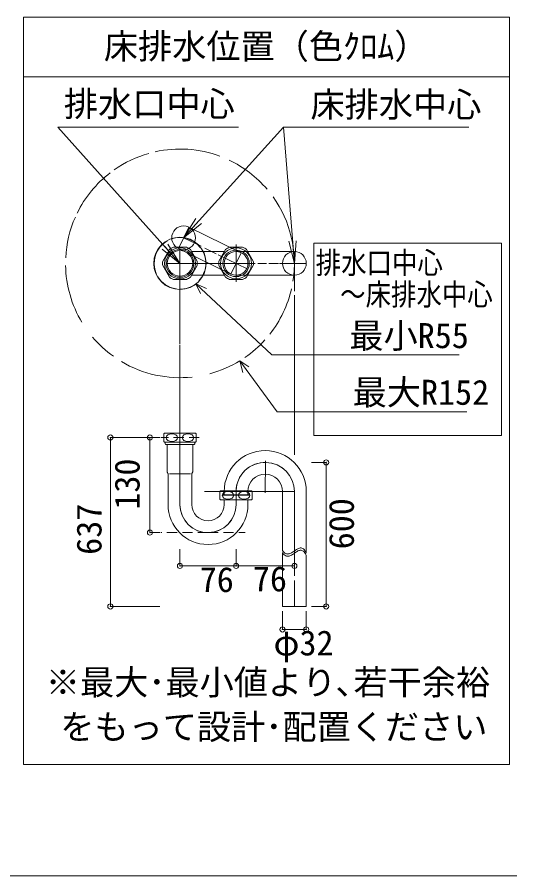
# Model space of a CAD drawing. Units: millimetres, scale not verified. Extents: x -1002 to 1002, y -687 to 676.
# Drawn here: x 710 to 1002, y -687 to -184 of the extents above; entities that cross this region are included whole.
import ezdxf
from ezdxf.enums import TextEntityAlignment as Align

# ---------------------------------------------------------------- set-up
doc = ezdxf.new("R2010")
doc.units = ezdxf.units.MM
doc.header["$LTSCALE"] = 5
doc.header["$PDMODE"] = 32
doc.header["$PDSIZE"] = 3
doc.linetypes.add('DASHED1', pattern=[1.8, 1.2, -0.6])
doc.layers.add('F-0', color=7, linetype='Continuous', lineweight=15)
doc.styles.add('ＭＳ ゴシック', font='')
doc.styles.get('ＭＳ ゴシック').set_extended_font_data('MS Gothic')

msp = doc.modelspace()

# ---------------------------------------------------------------- linework, layer by layer
at = {"layer": 'F-0', "lineweight": 18}
for p, q in [((713.395, -184.35), (713.395, -621.85)), ((997.77, -184.35), (713.395, -184.35)), ((997.77, -621.85), (997.77, -184.35)), ((713.395, -621.85), (997.77, -621.85))]:
    msp.add_line(p, q, dxfattribs=at)
at = {"layer": 'F-0'}
for p, q in [((713.395, -219.35), (997.77, -219.35)), ((733.548, -248.772), (839.11, -248.772)), ((804.951, -328.483), (733.548, -248.772)), ((807.097, -313.514), (865.455, -248.772)), ((865.455, -248.772), (973.903, -248.772)), ((865.455, -248.772), (893.884, -248.772)), ((871.889, -328.483), (865.455, -248.772)), ((807.097, -313.514), (814.26, -302.3)), ((807.097, -313.514), (815.885, -303.765)), ((807.097, -313.514), (817.51, -305.23)), ((810.149, -307.263), (804.046, -319.765)), ((810.149, -307.263), (840.815, -322.232)), ((817.299, -318.494), (807.097, -313.514)), ((871.889, -328.483), (868.652, -315.577)), ((871.889, -328.483), (870.833, -315.401)), ((871.889, -328.483), (873.013, -315.225)), ((883.332, -316.708), (883.332, -429.273)), ((883.332, -316.708), (993.006, -316.708)), ((993.006, -316.708), (993.006, -429.273)), ((804.951, -328.483), (794.564, -320.167)), ((798.741, -320.427), (794.869, -327.133)), ((804.951, -328.483), (796.194, -318.707)), ((804.951, -328.483), (797.823, -317.248)), ((808.823, -319.077), (801.079, -319.077)), ((804.951, -321.046), (804.951, -339.248)), ((804.951, -321.049), (804.951, -335.921)), ((815.033, -327.133), (811.161, -320.427)), ((830.918, -321.527), (811.796, -321.527)), ((826.148, -322.813), (819.421, -319.53)), ((831.553, -320.427), (827.682, -327.133)), ((841.635, -319.077), (833.892, -319.077)), ((837.764, -339.248), (837.764, -317.526)), ((837.764, -337.124), (837.764, -319.843)), ((837.764, -321.527), (871.889, -321.527)), ((847.845, -327.133), (843.974, -320.427)), ((871.889, -335.44), (871.889, -321.527)), ((844.201, -331.626), (827.349, -323.4)), ((840.815, -322.232), (834.712, -334.735)), ((794.869, -329.834), (798.741, -336.539)), ((804.951, -328.483), (797.389, -328.483)), ((797.514, -328.483), (821.357, -328.483)), ((804.951, -328.483), (848.91, -328.483)), ((811.161, -336.539), (815.033, -329.834)), ((821.357, -328.483), (848.975, -328.483)), ((827.682, -329.834), (831.553, -336.539)), ((843.974, -336.539), (847.845, -329.834)), ((850.524, -328.483), (855.539, -328.483)), ((856.981, -328.483), (862.515, -328.483)), ((863.091, -328.483), (878.845, -328.483)), ((863.091, -328.483), (878.845, -328.483)), ((871.889, -328.483), (871.889, -344.823)), ((804.951, -335.921), (804.951, -348.505)), ((811.796, -335.44), (830.918, -335.44)), ((871.889, -335.44), (837.764, -335.44)), ((801.079, -337.89), (808.823, -337.89)), ((804.951, -375.83), (804.951, -339.248)), ((814.246, -340.404), (817.034, -346.209)), ((814.246, -340.404), (820.471, -343.253)), ((814.246, -340.404), (858.726, -382.004)), ((833.892, -337.89), (841.635, -337.89)), ((871.889, -347.198), (871.889, -364.296)), ((871.889, -348.337), (871.889, -365.468)), ((804.951, -356.095), (804.951, -375.222)), ((871.889, -365.028), (871.889, -397.679)), ((871.889, -368.103), (871.889, -398.265)), ((863.247, -382.004), (858.726, -382.004)), ((968.282, -382.004), (863.247, -382.004)), ((804.951, -382.509), (804.951, -406.19)), ((840.019, -385.5), (841.647, -392.325)), ((840.019, -385.5), (845.307, -389.104)), ((840.019, -385.5), (861.742, -415.433)), ((871.889, -398.118), (871.889, -405.732)), ((871.889, -401.925), (871.889, -423.741)), ((804.951, -409.53), (804.951, -470.267)), ((871.889, -409.966), (871.889, -439.338)), ((972.862, -415.433), (861.742, -415.433)), ((795.545, -428.271), (795.545, -432.791)), ((795.864, -427.906), (814.038, -427.906)), ((814.357, -432.791), (814.357, -428.271)), ((871.889, -429.305), (871.889, -440.631)), ((883.332, -429.273), (993.006, -429.273)), ((814.029, -433.156), (795.864, -433.156)), ((795.864, -433.156), (795.873, -433.156)), ((795.864, -433.156), (795.873, -433.156)), ((796.201, -433.156), (796.201, -434.191)), ((797.514, -434.541), (797.514, -441.67)), ((813.351, -434.541), (804.951, -434.541)), ((812.389, -441.67), (812.389, -434.541)), ((813.701, -434.191), (813.351, -434.541)), ((813.701, -434.191), (813.701, -433.156)), ((814.029, -433.156), (814.038, -433.156)), ((797.514, -441.67), (797.514, -450.612)), ((812.389, -450.612), (812.389, -441.67)), ((804.951, -469.731), (804.951, -443.901)), ((855.059, -444.055), (854.818, -462.823)), ((797.936, -451.531), (797.607, -450.962)), ((797.995, -451.75), (797.995, -459.085)), ((798.734, -451.633), (804.951, -451.633)), ((804.951, -451.633), (811.168, -451.633)), ((811.907, -469.731), (811.907, -451.75)), ((812.295, -450.962), (811.966, -451.531)), ((797.995, -459.085), (797.995, -469.731)), ((871.897, -462.075), (819.264, -462.075)), ((828.357, -462.002), (828.357, -466.522)), ((828.676, -461.637), (846.851, -461.637)), ((830.807, -462.075), (830.807, -463.562)), ((837.764, -469.696), (837.764, -462.075)), ((837.772, -469.731), (837.772, -461.302)), ((844.72, -463.562), (844.72, -462.075)), ((847.17, -466.522), (847.17, -462.002)), ((864.932, -462.075), (864.932, -496.547)), ((871.889, -462.075), (871.889, -485.995)), ((871.889, -462.075), (871.889, -481.359)), ((878.845, -498.072), (878.845, -462.075)), ((846.842, -466.887), (828.676, -466.887)), ((828.676, -466.887), (828.686, -466.887)), ((829.998, -464.262), (829.998, -464)), ((829.998, -464), (837.764, -464)), ((830.37, -464.262), (829.998, -464.262)), ((845.529, -464.262), (830.37, -464.262)), ((830.807, -467.08), (830.807, -469.731)), ((837.764, -464), (845.529, -464)), ((844.72, -469.731), (844.72, -467.08)), ((845.529, -464.262), (845.529, -464)), ((871.889, -485.629), (871.889, -511.496)), ((864.932, -497.86), (864.932, -515.057)), ((864.932, -515.057), (864.932, -529.359)), ((871.889, -514.18), (871.889, -529.359)), ((-1002.086, -687.064), (1002.034, -687.064))]:
    msp.add_line(p, q, dxfattribs=at)
at = {"layer": 'F-0', "color": 4, "lineweight": 9}
for p, q in [((764.222, -430.446), (764.222, -529.359)), ((764.222, -430.446), (793.111, -430.446)), ((787.377, -430.446), (787.377, -486.137)), ((787.377, -430.446), (793.111, -430.446)), ((890.499, -445.023), (881.836, -445.023)), ((890.499, -445.023), (890.499, -529.359)), ((787.377, -486.137), (793.111, -486.137)), ((804.951, -505.625), (804.951, -495.815)), ((837.772, -505.625), (837.772, -495.815)), ((871.889, -505.625), (871.889, -495.815)), ((804.951, -505.625), (837.772, -505.625)), ((837.772, -505.625), (871.889, -505.625)), ((764.222, -529.359), (793.111, -529.359)), ((864.932, -542.822), (864.932, -532.195)), ((878.845, -542.822), (878.845, -532.195)), ((890.499, -529.359), (881.836, -529.359)), ((864.932, -542.822), (878.845, -542.822))]:
    msp.add_line(p, q, dxfattribs=at)
at = {"layer": 'F-0', "color": 4, "linetype": 'DASHED1', "lineweight": 9}
for p, q in [((791.182, -430.446), (791.118, -430.446)), ((816.26, -430.446), (793.824, -430.446)), ((821.357, -486.137), (793.827, -486.137)), ((821.357, -486.137), (843.19, -486.137))]:
    msp.add_line(p, q, dxfattribs=at)
at = {"layer": 'F-0'}
for points in [[(840.815, -322.232), (834.712, -334.735), (804.046, -319.765)], [(804.951, -443.779), (804.951, -407.708), (804.951, -376.437)], [(804.951, -434.541), (796.551, -434.541), (796.201, -434.191)], [(864.932, -529.359), (878.845, -529.359), (878.845, -499.384)]]:
    msp.add_lwpolyline(points, dxfattribs=at)
for centre, radius in [((807.097, -313.514), 6.956), ((804.951, -328.483), 15.312), ((804.951, -328.483), 9.087), ((804.951, -328.483), 8.166), ((837.764, -328.483), 9.087), ((837.764, -328.483), 7.766), ((837.764, -328.483), 7.766), ((871.889, -328.483), 6.956)]:
    msp.add_circle(centre, radius, dxfattribs=at)
at = {"layer": 'F-0', "lineweight": 18}
for centre, radius in [((804.951, -328.483), 7.438), ((837.764, -328.483), 6.956)]:
    msp.add_circle(centre, radius, dxfattribs=at)
at = {"layer": 'F-0'}
for centre, radius, start, end in [((804.951, -328.483), 66.938, 105.78741, 125.02387), ((804.951, -328.483), 66.938, 69.55176, 102.48458), ((804.951, -328.483), 66.938, 40.45346, 64.61694), ((804.951, -328.483), 66.938, 127.52212, 153.93512), ((804.951, -328.483), 66.938, 351.07633, 35.51055), ((804.951, -328.483), 66.938, 156.12741, 177.22121), ((804.951, -328.483), 15.117, 119.87082, 203.47911), ((804.951, -328.483), 15.117, 38.01873, 108.88428), ((804.951, -328.483), 10.172, 112.37215, 127.62785), ((804.951, -328.483), 10.172, 52.37215, 67.62785), ((804.951, -328.483), 15.117, 317.38555, 32.77859), ((837.764, -328.483), 10.172, 112.37215, 127.62785), ((837.764, -328.483), 10.172, 52.37215, 67.62785), ((804.951, -328.483), 66.938, 181.04134, 211.02681), ((804.951, -328.483), 10.172, 172.37215, 187.62785), ((804.951, -328.483), 10.172, 352.37215, 7.62785), ((837.764, -328.483), 10.172, 172.37215, 187.62785), ((837.764, -328.483), 10.172, 352.37215, 7.62785), ((804.951, -328.483), 15.117, 211.12095, 261.30647), ((804.951, -328.483), 10.172, 232.37215, 247.62785), ((804.951, -328.483), 10.172, 292.37215, 307.62785), ((837.764, -328.483), 10.172, 232.37215, 247.62785), ((837.764, -328.483), 10.172, 292.37215, 307.62785), ((804.951, -328.483), 15.117, 269.01468, 307.94515), ((804.951, -328.483), 66.938, 321.76369, 347.20103), ((804.951, -328.483), 66.938, 220.25424, 234.38576), ((804.951, -328.483), 66.938, 304.63473, 317.9845), ((804.951, -328.483), 66.938, 239.27946, 276.17448), ((804.951, -328.483), 66.938, 285.1851, 301.59392), ((804.951, -328.483), 66.938, 274.56964, 274.58397), ((798.498, -430.531), 3.719, 135.09913, 142.57199), ((811.404, -430.531), 3.719, 37.42801, 44.90087), ((798.498, -430.531), 3.719, 217.42801, 224.90087), ((811.404, -430.531), 3.719, 315.09913, 322.57199), ((854.826, -462.075), 24.019, 0, 180), ((854.826, -462.075), 17.062, 87.94387, 180), ((854.826, -462.075), 17.071, 0, 177.40546), ((854.826, -462.075), 17.062, 0, 87.94387), ((798.214, -450.612), 0.7, 180, 210), ((797.557, -451.75), 0.438, 0, 30), ((812.345, -451.75), 0.438, 150, 180), ((811.689, -450.612), 0.7, 330, 0), ((854.826, -462.075), 10.106, 0, 180), ((831.311, -464.262), 3.719, 135.09913, 142.57199), ((844.217, -464.262), 3.719, 37.42801, 44.90087), ((831.311, -464.262), 3.719, 217.42801, 224.90087), ((830.37, -463.562), 0.438, 270, 0), ((830.37, -467.08), 0.438, 0, 26.17755), ((845.157, -463.562), 0.438, 180, 270), ((845.157, -467.08), 0.438, 150, 180), ((844.217, -464.262), 3.719, 315.09913, 322.57199), ((821.357, -469.731), 23.363, 180, 0), ((821.357, -469.731), 16.406, 180, 270), ((821.357, -469.731), 16.415, 181.87086, 0), ((821.357, -469.731), 9.45, 180, 0), ((821.357, -469.731), 16.406, 270, 0), ((870.249, -493.131), 6.319, 212.72203, 226.60953), ((865.535, -489.501), 9.678, 296.00867, 302.489), ((857.678, -477.145), 24.32, 302.46715, 305.15235), ((931.807, -582.427), 104.441, 124.52174, 125.14879), ((881.006, -508.531), 14.767, 120.34038, 124.6107), ((881.006, -509.843), 14.767, 120.34038, 124.6107), ((876.805, -501.295), 6.4, 111.45266, 120.60102), ((876.805, -502.607), 6.4, 111.45266, 120.60102), ((875.724, -498.486), 3.391, 96.00772, 111.8117), ((875.724, -499.799), 3.391, 96.00772, 111.8117), ((875.605, -497.477), 2.375, 73.97913, 95.71073), ((875.605, -498.789), 2.375, 73.97913, 95.71073), ((875.437, -497.805), 2.738, 51.5772, 72.48176), ((875.437, -499.118), 2.738, 51.5772, 72.48176), ((874.009, -499.417), 4.889, 35.29043, 50.21011), ((874.009, -500.729), 4.889, 35.29043, 50.21011), ((869.596, -502.374), 10.201, 24.94423, 34.52454), ((870.249, -494.444), 6.319, 212.72203, 226.60953), ((868.368, -495.202), 3.523, 225.702, 245.03152), ((868.368, -496.514), 3.523, 225.702, 245.03152), ((868.025, -495.958), 2.692, 244.86394, 266.31233), ((868.025, -497.271), 2.692, 244.86394, 266.31233), ((868.034, -495.464), 3.186, 266.722, 284.24596), ((868.034, -496.777), 3.186, 266.722, 284.24596), ((867.537, -493.594), 5.122, 284.48835, 295.96465), ((867.537, -494.906), 5.122, 284.48835, 295.96465), ((865.535, -490.813), 9.678, 296.00867, 302.489), ((857.678, -478.458), 24.32, 302.46715, 305.15235), ((931.807, -583.739), 104.441, 124.52174, 125.14879), ((869.596, -503.686), 10.201, 24.94423, 34.52454)]:
    msp.add_arc(centre, radius, start, end, dxfattribs=at)
for centre in [(800.248, -430.531), (809.654, -430.531), (833.061, -464.262), (842.467, -464.262)]:
    msp.add_ellipse(centre, major_axis=(3.353, 0), ratio=0.674074, dxfattribs=at)
at = {"layer": 'F-0', "color": 6}
for p in [(764.222, -430.446), (787.377, -430.446), (890.499, -445.023), (787.377, -486.137), (804.951, -505.625), (837.772, -505.625), (871.889, -505.625), (764.222, -529.359), (890.499, -529.359), (864.932, -542.822), (878.845, -542.822)]:
    msp.add_point(p, dxfattribs=at)

# ---------------------------------------------------------------- texts
at = {"layer": 'F-0', "style": 'ＭＳ ゴシック'}
for s, p in [('床排水位置（色ｸﾛﾑ）', (760.402, -213.117)), ('排水口中心', (737.012, -246.86)), ('床排水中心', (881.308, -247.237)), ('最小R55', (904.061, -382.512)), ('最大R152', (905.97, -415.693)), ('76', (816.526, -525.343)), ('76', (847.619, -524.919)), ('φ32', (859.703, -562.429)), ('※最大･最小値より､若干余裕', (726.459, -585.46)), ('をもって設計･配置ください', (734.911, -611.567))]:
    msp.add_text(s, height=14.66, dxfattribs=at).set_placement(p, align=Align.BOTTOM_LEFT)
at = {"layer": 'F-0', "style": 'ＭＳ ゴシック', "width": 0.85}
for s, p in [('排水口中心', (884.39, -338.406)), ('～床排水中心', (898.683, -356.9))]:
    msp.add_text(s, height=12.83, dxfattribs=at).set_placement(p, align=Align.BOTTOM_LEFT)
at = {"layer": 'F-0', "style": 'ＭＳ ゴシック'}
for s, p in [('130', (785.748, -472.68)), ('600', (911.122, -495.891)), ('637', (763.461, -499.121))]:
    msp.add_text(s, height=14.66, rotation=90, dxfattribs=at).set_placement(p, align=Align.BOTTOM_LEFT)

doc.saveas('drawing.dxf')
